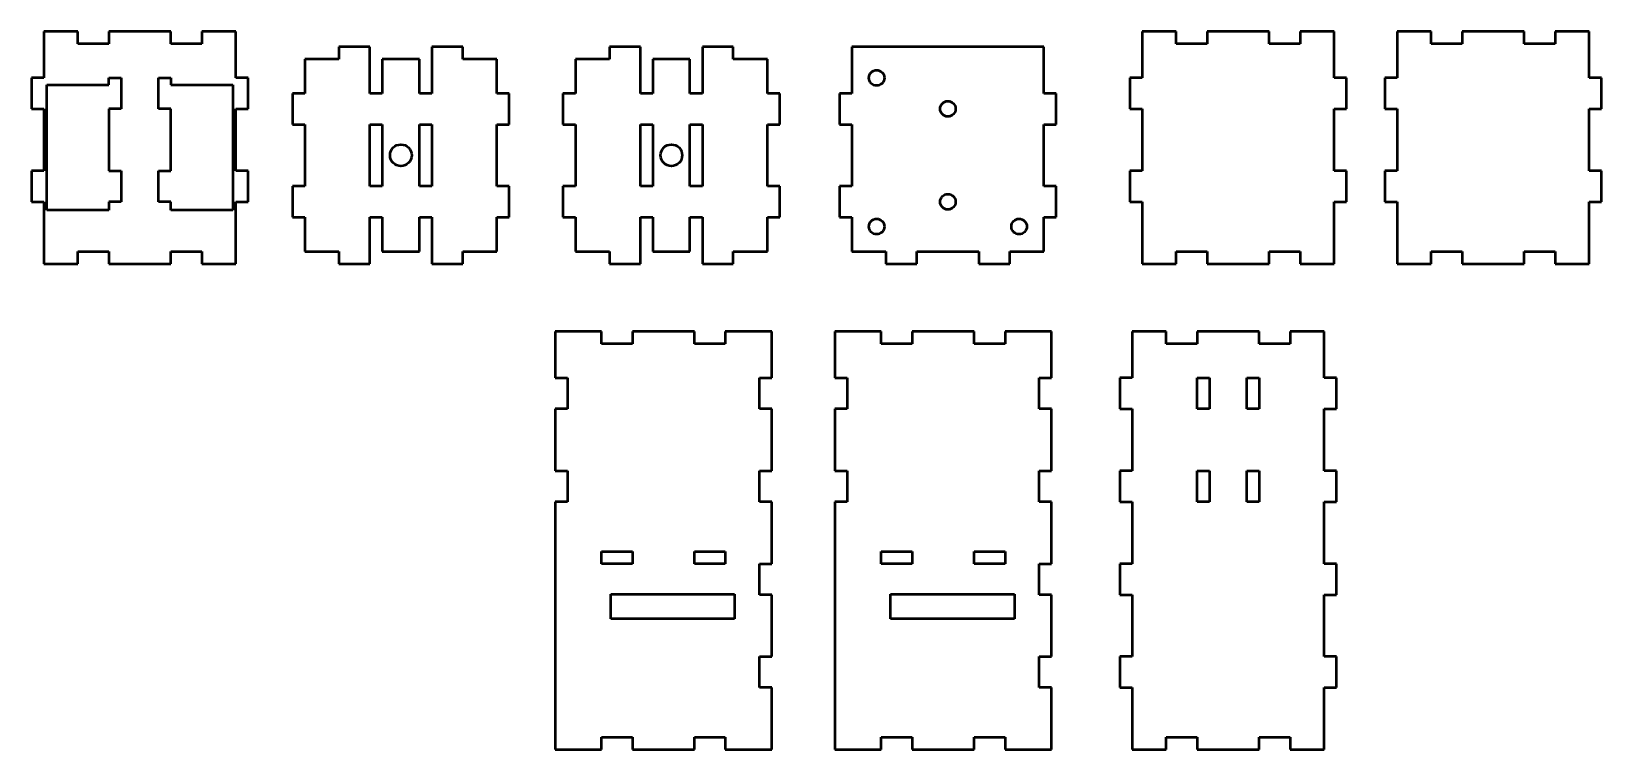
# Model space of a CAD drawing. Header units: millimetres. Extents: x -41 to 466, y 346 to 578.
import ezdxf

# ---------------------------------------------------------------- set-up
doc = ezdxf.new("R2010")
doc.units = ezdxf.units.MM
doc.layers.add('Visible (ISO)', color=7, linetype='Continuous', lineweight=50)

msp = doc.modelspace()

# ---------------------------------------------------------------- linework, layer by layer
at = {"layer": 'Visible (ISO)'}
for p, q in [((-26.36, 578.05), (-37.36, 578.05)), ((-37.36, 578.05), (-37.36, 563.05)), ((-26.36, 574.05), (-26.36, 578.05)), ((-16.36, 574.05), (-26.36, 574.05)), ((3.64, 578.05), (-16.36, 578.05)), ((-16.36, 578.05), (-16.36, 574.05)), ((3.64, 574.05), (3.64, 578.05)), ((13.64, 574.05), (3.64, 574.05)), ((24.64, 578.05), (13.64, 578.05)), ((13.64, 578.05), (13.64, 574.05)), ((24.64, 563.05), (24.64, 578.05)), ((57.95, 573.05), (57.95, 569.05)), ((67.95, 573.05), (57.95, 573.05)), ((67.95, 558.05), (67.95, 573.05)), ((87.95, 573.05), (87.95, 558.05)), ((97.95, 573.05), (87.95, 573.05)), ((97.95, 569.05), (97.95, 573.05)), ((145.31, 573.05), (145.31, 569.05)), ((155.31, 573.05), (145.31, 573.05)), ((155.31, 558.05), (155.31, 573.05)), ((175.31, 573.05), (175.31, 558.05)), ((185.31, 573.05), (175.31, 573.05)), ((185.31, 569.05), (185.31, 573.05)), ((223.6, 573.05), (223.6, 558.05)), ((285.6, 573.05), (223.6, 573.05)), ((285.6, 558.05), (285.6, 573.05)), ((328.36, 578.05), (317.36, 578.05)), ((317.36, 578.05), (317.36, 563.05)), ((328.36, 574.05), (328.36, 578.05)), ((338.36, 574.05), (328.36, 574.05)), ((358.36, 578.05), (338.36, 578.05)), ((338.36, 578.05), (338.36, 574.05)), ((358.36, 574.05), (358.36, 578.05)), ((368.36, 574.05), (358.36, 574.05)), ((379.36, 578.05), (368.36, 578.05)), ((368.36, 578.05), (368.36, 574.05)), ((379.36, 563.05), (379.36, 578.05)), ((410.71, 578.05), (399.71, 578.05)), ((399.71, 578.05), (399.71, 563.05)), ((410.71, 574.05), (410.71, 578.05)), ((420.71, 574.05), (410.71, 574.05)), ((440.71, 578.05), (420.71, 578.05)), ((420.71, 578.05), (420.71, 574.05)), ((440.71, 574.05), (440.71, 578.05)), ((450.71, 574.05), (440.71, 574.05)), ((461.71, 578.05), (450.71, 578.05)), ((450.71, 578.05), (450.71, 574.05)), ((461.71, 563.05), (461.71, 578.05)), ((57.95, 569.05), (46.95, 569.05)), ((46.95, 569.05), (46.95, 558.05)), ((83.95, 569.05), (71.95, 569.05)), ((71.95, 569.05), (71.95, 558.05)), ((83.95, 558.05), (83.95, 569.05)), ((108.95, 569.05), (97.95, 569.05)), ((108.95, 558.05), (108.95, 569.05)), ((145.31, 569.05), (134.31, 569.05)), ((134.31, 569.05), (134.31, 558.05)), ((171.31, 569.05), (159.31, 569.05)), ((159.31, 569.05), (159.31, 558.05)), ((171.31, 558.05), (171.31, 569.05)), ((196.31, 569.05), (185.31, 569.05)), ((196.31, 558.05), (196.31, 569.05)), ((-41.36, 563.05), (-41.36, 553.05)), ((-37.36, 563.05), (-41.36, 563.05)), ((-16.36, 560.8), (-16.36, 563.05)), ((-16.36, 563.05), (-12.36, 563.05)), ((-12.36, 563.05), (-12.36, 553.05)), ((-0.36, 553.05), (-0.36, 563.05)), ((-0.36, 563.05), (3.64, 563.05)), ((3.64, 563.05), (3.64, 560.8)), ((28.64, 563.05), (24.64, 563.05)), ((28.64, 553.05), (28.64, 563.05)), ((313.36, 563.05), (313.36, 553.05)), ((317.36, 563.05), (313.36, 563.05)), ((383.36, 563.05), (379.36, 563.05)), ((383.36, 553.05), (383.36, 563.05)), ((395.71, 563.05), (395.71, 553.05)), ((399.71, 563.05), (395.71, 563.05)), ((465.71, 563.05), (461.71, 563.05)), ((465.71, 553.05), (465.71, 563.05)), ((-36.36, 520.3), (-36.36, 560.8)), ((-36.36, 560.8), (-16.36, 560.8)), ((3.64, 560.8), (23.64, 560.8)), ((23.64, 560.8), (23.64, 520.3)), ((42.95, 558.05), (42.95, 548.05)), ((46.95, 558.05), (42.95, 558.05)), ((71.95, 558.05), (67.95, 558.05)), ((87.95, 558.05), (83.95, 558.05)), ((112.95, 558.05), (108.95, 558.05)), ((112.95, 548.05), (112.95, 558.05)), ((130.31, 558.05), (130.31, 548.05)), ((134.31, 558.05), (130.31, 558.05)), ((159.31, 558.05), (155.31, 558.05)), ((175.31, 558.05), (171.31, 558.05)), ((200.31, 558.05), (196.31, 558.05)), ((200.31, 548.05), (200.31, 558.05)), ((223.6, 558.05), (219.6, 558.05)), ((219.6, 558.05), (219.6, 548.05)), ((289.6, 558.05), (285.6, 558.05)), ((289.6, 548.05), (289.6, 558.05)), ((-41.36, 553.05), (-37.36, 553.05)), ((-37.36, 553.05), (-37.36, 533.05)), ((-12.36, 553.05), (-16.36, 553.05)), ((-16.36, 553.05), (-16.36, 533.05)), ((3.64, 553.05), (-0.36, 553.05)), ((3.64, 533.05), (3.64, 553.05)), ((24.64, 533.05), (24.64, 553.05)), ((24.64, 553.05), (28.64, 553.05)), ((313.36, 553.05), (317.36, 553.05)), ((317.36, 553.05), (317.36, 533.05)), ((379.36, 533.05), (379.36, 553.05)), ((379.36, 553.05), (383.36, 553.05)), ((395.71, 553.05), (399.71, 553.05)), ((399.71, 553.05), (399.71, 533.05)), ((461.71, 533.05), (461.71, 553.05)), ((461.71, 553.05), (465.71, 553.05)), ((42.95, 548.05), (46.95, 548.05)), ((46.95, 548.05), (46.95, 528.05)), ((67.95, 548.05), (71.95, 548.05)), ((67.95, 528.05), (67.95, 548.05)), ((71.95, 548.05), (71.95, 528.05)), ((83.95, 528.05), (83.95, 548.05)), ((83.95, 548.05), (87.95, 548.05)), ((87.95, 548.05), (87.95, 528.05)), ((108.95, 528.05), (108.95, 548.05)), ((108.95, 548.05), (112.95, 548.05)), ((130.31, 548.05), (134.31, 548.05)), ((134.31, 548.05), (134.31, 528.05)), ((155.31, 548.05), (159.31, 548.05)), ((155.31, 528.05), (155.31, 548.05)), ((159.31, 548.05), (159.31, 528.05)), ((171.31, 548.05), (175.31, 548.05)), ((171.31, 528.05), (171.31, 548.05)), ((175.31, 548.05), (175.31, 528.05)), ((196.31, 528.05), (196.31, 548.05)), ((196.31, 548.05), (200.31, 548.05)), ((219.6, 548.05), (223.6, 548.05)), ((223.6, 548.05), (223.6, 528.05)), ((285.6, 548.05), (289.6, 548.05)), ((285.6, 528.05), (285.6, 548.05)), ((-41.36, 533.05), (-41.36, 523.05)), ((-37.36, 533.05), (-41.36, 533.05)), ((-16.36, 533.05), (-12.36, 533.05)), ((-12.36, 533.05), (-12.36, 523.05)), ((-0.36, 523.05), (-0.36, 533.05)), ((-0.36, 533.05), (3.64, 533.05)), ((28.64, 533.05), (24.64, 533.05)), ((28.64, 523.05), (28.64, 533.05)), ((313.36, 533.05), (313.36, 523.05)), ((317.36, 533.05), (313.36, 533.05)), ((383.36, 533.05), (379.36, 533.05)), ((383.36, 523.05), (383.36, 533.05)), ((395.71, 533.05), (395.71, 523.05)), ((399.71, 533.05), (395.71, 533.05)), ((465.71, 533.05), (461.71, 533.05)), ((465.71, 523.05), (465.71, 533.05)), ((42.95, 528.05), (42.95, 518.05)), ((46.95, 528.05), (42.95, 528.05)), ((71.95, 528.05), (67.95, 528.05)), ((87.95, 528.05), (83.95, 528.05)), ((112.95, 528.05), (108.95, 528.05)), ((112.95, 518.05), (112.95, 528.05)), ((130.31, 528.05), (130.31, 518.05)), ((134.31, 528.05), (130.31, 528.05)), ((159.31, 528.05), (155.31, 528.05)), ((175.31, 528.05), (171.31, 528.05)), ((200.31, 528.05), (196.31, 528.05)), ((200.31, 518.05), (200.31, 528.05)), ((223.6, 528.05), (219.6, 528.05)), ((219.6, 528.05), (219.6, 518.05)), ((289.6, 528.05), (285.6, 528.05)), ((289.6, 518.05), (289.6, 528.05)), ((-41.36, 523.05), (-37.36, 523.05)), ((-37.36, 523.05), (-37.36, 503.05)), ((-12.36, 523.05), (-16.36, 523.05)), ((-16.36, 523.05), (-16.36, 520.3)), ((3.64, 523.05), (-0.36, 523.05)), ((3.64, 520.3), (3.64, 523.05)), ((24.64, 503.05), (24.64, 523.05)), ((24.64, 523.05), (28.64, 523.05)), ((313.36, 523.05), (317.36, 523.05)), ((317.36, 523.05), (317.36, 503.05)), ((379.36, 503.05), (379.36, 523.05)), ((379.36, 523.05), (383.36, 523.05)), ((395.71, 523.05), (399.71, 523.05)), ((399.71, 523.05), (399.71, 503.05)), ((461.71, 503.05), (461.71, 523.05)), ((461.71, 523.05), (465.71, 523.05)), ((-16.36, 520.3), (-36.36, 520.3)), ((23.64, 520.3), (3.64, 520.3)), ((42.95, 518.05), (46.95, 518.05)), ((46.95, 518.05), (46.95, 507.05)), ((67.95, 518.05), (71.95, 518.05)), ((67.95, 503.05), (67.95, 518.05)), ((71.95, 518.05), (71.95, 507.05)), ((83.95, 518.05), (87.95, 518.05)), ((83.95, 507.05), (83.95, 518.05)), ((87.95, 518.05), (87.95, 503.05)), ((108.95, 507.05), (108.95, 518.05)), ((108.95, 518.05), (112.95, 518.05)), ((130.31, 518.05), (134.31, 518.05)), ((134.31, 518.05), (134.31, 507.05)), ((155.31, 503.05), (155.31, 518.05)), ((155.31, 518.05), (159.31, 518.05)), ((159.31, 518.05), (159.31, 507.05)), ((171.31, 507.05), (171.31, 518.05)), ((171.31, 518.05), (175.31, 518.05)), ((175.31, 518.05), (175.31, 503.05)), ((196.31, 507.05), (196.31, 518.05)), ((196.31, 518.05), (200.31, 518.05)), ((219.6, 518.05), (223.6, 518.05)), ((223.6, 518.05), (223.6, 507.05)), ((285.6, 507.05), (285.6, 518.05)), ((285.6, 518.05), (289.6, 518.05)), ((-37.36, 503.05), (-26.36, 503.05)), ((-26.36, 503.05), (-26.36, 507.05)), ((-26.36, 507.05), (-16.36, 507.05)), ((-16.36, 507.05), (-16.36, 503.05)), ((-16.36, 503.05), (3.64, 503.05)), ((3.64, 503.05), (3.64, 507.05)), ((3.64, 507.05), (13.64, 507.05)), ((13.64, 507.05), (13.64, 503.05)), ((13.64, 503.05), (24.64, 503.05)), ((46.95, 507.05), (57.95, 507.05)), ((57.95, 507.05), (57.95, 503.05)), ((57.95, 503.05), (67.95, 503.05)), ((71.95, 507.05), (83.95, 507.05)), ((87.95, 503.05), (97.95, 503.05)), ((97.95, 503.05), (97.95, 507.05)), ((97.95, 507.05), (108.95, 507.05)), ((134.31, 507.05), (145.31, 507.05)), ((145.31, 507.05), (145.31, 503.05)), ((145.31, 503.05), (155.31, 503.05)), ((159.31, 507.05), (171.31, 507.05)), ((175.31, 503.05), (185.31, 503.05)), ((185.31, 503.05), (185.31, 507.05)), ((185.31, 507.05), (196.31, 507.05)), ((223.6, 507.05), (234.6, 507.05)), ((234.6, 507.05), (234.6, 503.05)), ((234.6, 503.05), (244.6, 503.05)), ((244.6, 503.05), (244.6, 507.05)), ((244.6, 507.05), (264.6, 507.05)), ((264.6, 507.05), (264.6, 503.05)), ((264.6, 503.05), (274.6, 503.05)), ((274.6, 503.05), (274.6, 507.05)), ((274.6, 507.05), (285.6, 507.05)), ((317.36, 503.05), (328.36, 503.05)), ((328.36, 503.05), (328.36, 507.05)), ((328.36, 507.05), (338.36, 507.05)), ((338.36, 507.05), (338.36, 503.05)), ((338.36, 503.05), (358.36, 503.05)), ((358.36, 503.05), (358.36, 507.05)), ((358.36, 507.05), (368.36, 507.05)), ((368.36, 507.05), (368.36, 503.05)), ((368.36, 503.05), (379.36, 503.05)), ((399.71, 503.05), (410.71, 503.05)), ((410.71, 503.05), (410.71, 507.05)), ((410.71, 507.05), (420.71, 507.05)), ((420.71, 507.05), (420.71, 503.05)), ((420.71, 503.05), (440.71, 503.05)), ((440.71, 503.05), (440.71, 507.05)), ((440.71, 507.05), (450.71, 507.05)), ((450.71, 507.05), (450.71, 503.05)), ((450.71, 503.05), (461.71, 503.05)), ((142.73, 481.21), (127.73, 481.21)), ((127.73, 481.21), (127.73, 466.21)), ((142.73, 477.21), (142.73, 481.21)), ((152.73, 477.21), (142.73, 477.21)), ((172.73, 481.21), (152.73, 481.21)), ((152.73, 481.21), (152.73, 477.21)), ((172.73, 477.21), (172.73, 481.21)), ((182.73, 477.21), (172.73, 477.21)), ((197.73, 481.21), (182.73, 481.21)), ((182.73, 481.21), (182.73, 477.21)), ((197.73, 466.21), (197.73, 481.21)), ((233.1, 481.21), (218.1, 481.21)), ((218.1, 481.21), (218.1, 466.21)), ((233.1, 477.21), (233.1, 481.21)), ((243.1, 477.21), (233.1, 477.21)), ((263.1, 481.21), (243.1, 481.21)), ((243.1, 481.21), (243.1, 477.21)), ((263.1, 477.21), (263.1, 481.21)), ((273.1, 477.21), (263.1, 477.21)), ((288.1, 481.21), (273.1, 481.21)), ((273.1, 481.21), (273.1, 477.21)), ((288.1, 466.21), (288.1, 481.21)), ((325.11, 481.21), (314.11, 481.21)), ((314.11, 481.21), (314.11, 466.21)), ((325.11, 477.21), (325.11, 481.21)), ((335.11, 477.21), (325.11, 477.21)), ((355.11, 481.21), (335.11, 481.21)), ((335.11, 481.21), (335.11, 477.21)), ((355.11, 477.21), (355.11, 481.21)), ((365.11, 477.21), (355.11, 477.21)), ((376.11, 481.21), (365.11, 481.21)), ((365.11, 481.21), (365.11, 477.21)), ((376.11, 466.21), (376.11, 481.21)), ((127.73, 466.21), (131.73, 466.21)), ((131.73, 466.21), (131.73, 456.21)), ((193.73, 456.21), (193.73, 466.21)), ((193.73, 466.21), (197.73, 466.21)), ((218.1, 466.21), (222.1, 466.21)), ((222.1, 466.21), (222.1, 456.21)), ((284.1, 456.21), (284.1, 466.21)), ((284.1, 466.21), (288.1, 466.21)), ((310.11, 466.21), (310.11, 456.21)), ((314.11, 466.21), (310.11, 466.21)), ((335.11, 466.21), (339.11, 466.21)), ((335.11, 456.21), (335.11, 466.21)), ((339.11, 466.21), (339.11, 456.21)), ((351.11, 466.21), (355.11, 466.21)), ((351.11, 456.21), (351.11, 466.21)), ((355.11, 466.21), (355.11, 456.21)), ((380.11, 466.21), (376.11, 466.21)), ((380.11, 456.21), (380.11, 466.21)), ((127.73, 456.21), (127.73, 436.21)), ((131.73, 456.21), (127.73, 456.21)), ((197.73, 456.21), (193.73, 456.21)), ((197.73, 436.21), (197.73, 456.21)), ((218.1, 456.21), (218.1, 436.21)), ((222.1, 456.21), (218.1, 456.21)), ((288.1, 456.21), (284.1, 456.21)), ((288.1, 436.21), (288.1, 456.21)), ((310.11, 456.21), (314.11, 456.21)), ((314.11, 456.21), (314.11, 436.21)), ((339.11, 456.21), (335.11, 456.21)), ((355.11, 456.21), (351.11, 456.21)), ((376.11, 436.21), (376.11, 456.21)), ((376.11, 456.21), (380.11, 456.21)), ((127.73, 436.21), (131.73, 436.21)), ((131.73, 436.21), (131.73, 426.21)), ((193.73, 426.21), (193.73, 436.21)), ((193.73, 436.21), (197.73, 436.21)), ((218.1, 436.21), (222.1, 436.21)), ((222.1, 436.21), (222.1, 426.21)), ((284.1, 426.21), (284.1, 436.21)), ((284.1, 436.21), (288.1, 436.21)), ((310.11, 436.21), (310.11, 426.21)), ((314.11, 436.21), (310.11, 436.21)), ((335.11, 436.21), (339.11, 436.21)), ((335.11, 426.21), (335.11, 436.21)), ((339.11, 436.21), (339.11, 426.21)), ((351.11, 436.21), (355.11, 436.21)), ((351.11, 426.21), (351.11, 436.21)), ((355.11, 436.21), (355.11, 426.21)), ((380.11, 436.21), (376.11, 436.21)), ((380.11, 426.21), (380.11, 436.21)), ((127.73, 426.21), (127.73, 346.21)), ((131.73, 426.21), (127.73, 426.21)), ((197.73, 426.21), (193.73, 426.21)), ((197.73, 406.21), (197.73, 426.21)), ((218.1, 426.21), (218.1, 346.21)), ((222.1, 426.21), (218.1, 426.21)), ((288.1, 426.21), (284.1, 426.21)), ((288.1, 406.21), (288.1, 426.21)), ((310.11, 426.21), (314.11, 426.21)), ((314.11, 426.21), (314.11, 406.21)), ((339.11, 426.21), (335.11, 426.21)), ((355.11, 426.21), (351.11, 426.21)), ((376.11, 406.21), (376.11, 426.21)), ((376.11, 426.21), (380.11, 426.21)), ((142.73, 406.21), (142.73, 410.21)), ((142.73, 410.21), (152.73, 410.21)), ((152.73, 406.21), (142.73, 406.21)), ((152.73, 410.21), (152.73, 406.21)), ((172.73, 406.21), (172.73, 410.21)), ((172.73, 410.21), (182.73, 410.21)), ((182.73, 406.21), (172.73, 406.21)), ((182.73, 410.21), (182.73, 406.21)), ((193.73, 396.21), (193.73, 406.21)), ((193.73, 406.21), (197.73, 406.21)), ((233.1, 406.21), (233.1, 410.21)), ((233.1, 410.21), (243.1, 410.21)), ((243.1, 406.21), (233.1, 406.21)), ((243.1, 410.21), (243.1, 406.21)), ((263.1, 406.21), (263.1, 410.21)), ((263.1, 410.21), (273.1, 410.21)), ((273.1, 406.21), (263.1, 406.21)), ((273.1, 410.21), (273.1, 406.21)), ((284.1, 396.21), (284.1, 406.21)), ((284.1, 406.21), (288.1, 406.21)), ((310.11, 406.21), (310.11, 396.21)), ((314.11, 406.21), (310.11, 406.21)), ((380.11, 406.21), (376.11, 406.21)), ((380.11, 396.21), (380.11, 406.21)), ((145.73, 388.41), (145.73, 396.41)), ((145.73, 396.41), (185.73, 396.41)), ((185.73, 396.41), (185.73, 388.41)), ((197.73, 396.21), (193.73, 396.21)), ((197.73, 376.21), (197.73, 396.21)), ((236.1, 388.41), (236.1, 396.41)), ((236.1, 396.41), (276.1, 396.41)), ((276.1, 396.41), (276.1, 388.41)), ((288.1, 396.21), (284.1, 396.21)), ((288.1, 376.21), (288.1, 396.21)), ((310.11, 396.21), (314.11, 396.21)), ((314.11, 396.21), (314.11, 376.21)), ((376.11, 376.21), (376.11, 396.21)), ((376.11, 396.21), (380.11, 396.21)), ((185.73, 388.41), (145.73, 388.41)), ((276.1, 388.41), (236.1, 388.41)), ((193.73, 366.21), (193.73, 376.21)), ((193.73, 376.21), (197.73, 376.21)), ((284.1, 366.21), (284.1, 376.21)), ((284.1, 376.21), (288.1, 376.21)), ((310.11, 376.21), (310.11, 366.21)), ((314.11, 376.21), (310.11, 376.21)), ((380.11, 376.21), (376.11, 376.21)), ((380.11, 366.21), (380.11, 376.21)), ((197.73, 366.21), (193.73, 366.21)), ((197.73, 346.21), (197.73, 366.21)), ((288.1, 366.21), (284.1, 366.21)), ((288.1, 346.21), (288.1, 366.21)), ((310.11, 366.21), (314.11, 366.21)), ((314.11, 366.21), (314.11, 346.21)), ((376.11, 346.21), (376.11, 366.21)), ((376.11, 366.21), (380.11, 366.21)), ((142.73, 346.21), (142.73, 350.21)), ((142.73, 350.21), (152.73, 350.21)), ((152.73, 350.21), (152.73, 346.21)), ((172.73, 346.21), (172.73, 350.21)), ((172.73, 350.21), (182.73, 350.21)), ((182.73, 350.21), (182.73, 346.21)), ((233.1, 346.21), (233.1, 350.21)), ((233.1, 350.21), (243.1, 350.21)), ((243.1, 350.21), (243.1, 346.21)), ((263.1, 346.21), (263.1, 350.21)), ((263.1, 350.21), (273.1, 350.21)), ((273.1, 350.21), (273.1, 346.21)), ((325.11, 346.21), (325.11, 350.21)), ((325.11, 350.21), (335.11, 350.21)), ((335.11, 350.21), (335.11, 346.21)), ((355.11, 346.21), (355.11, 350.21)), ((355.11, 350.21), (365.11, 350.21)), ((365.11, 350.21), (365.11, 346.21)), ((127.73, 346.21), (142.73, 346.21)), ((152.73, 346.21), (172.73, 346.21)), ((182.73, 346.21), (197.73, 346.21)), ((218.1, 346.21), (233.1, 346.21)), ((243.1, 346.21), (263.1, 346.21)), ((273.1, 346.21), (288.1, 346.21)), ((314.11, 346.21), (325.11, 346.21)), ((335.11, 346.21), (355.11, 346.21)), ((365.11, 346.21), (376.11, 346.21))]:
    msp.add_line(p, q, dxfattribs=at)
for centre, radius in [((231.6, 563.05), 2.5), ((254.6, 553.05), 2.5), ((77.95, 538.05), 3.5), ((165.31, 538.05), 3.5), ((254.6, 523.05), 2.5), ((231.6, 515.05), 2.5), ((277.6, 515.05), 2.5)]:
    msp.add_circle(centre, radius, dxfattribs=at)

doc.saveas('drawing.dxf')
